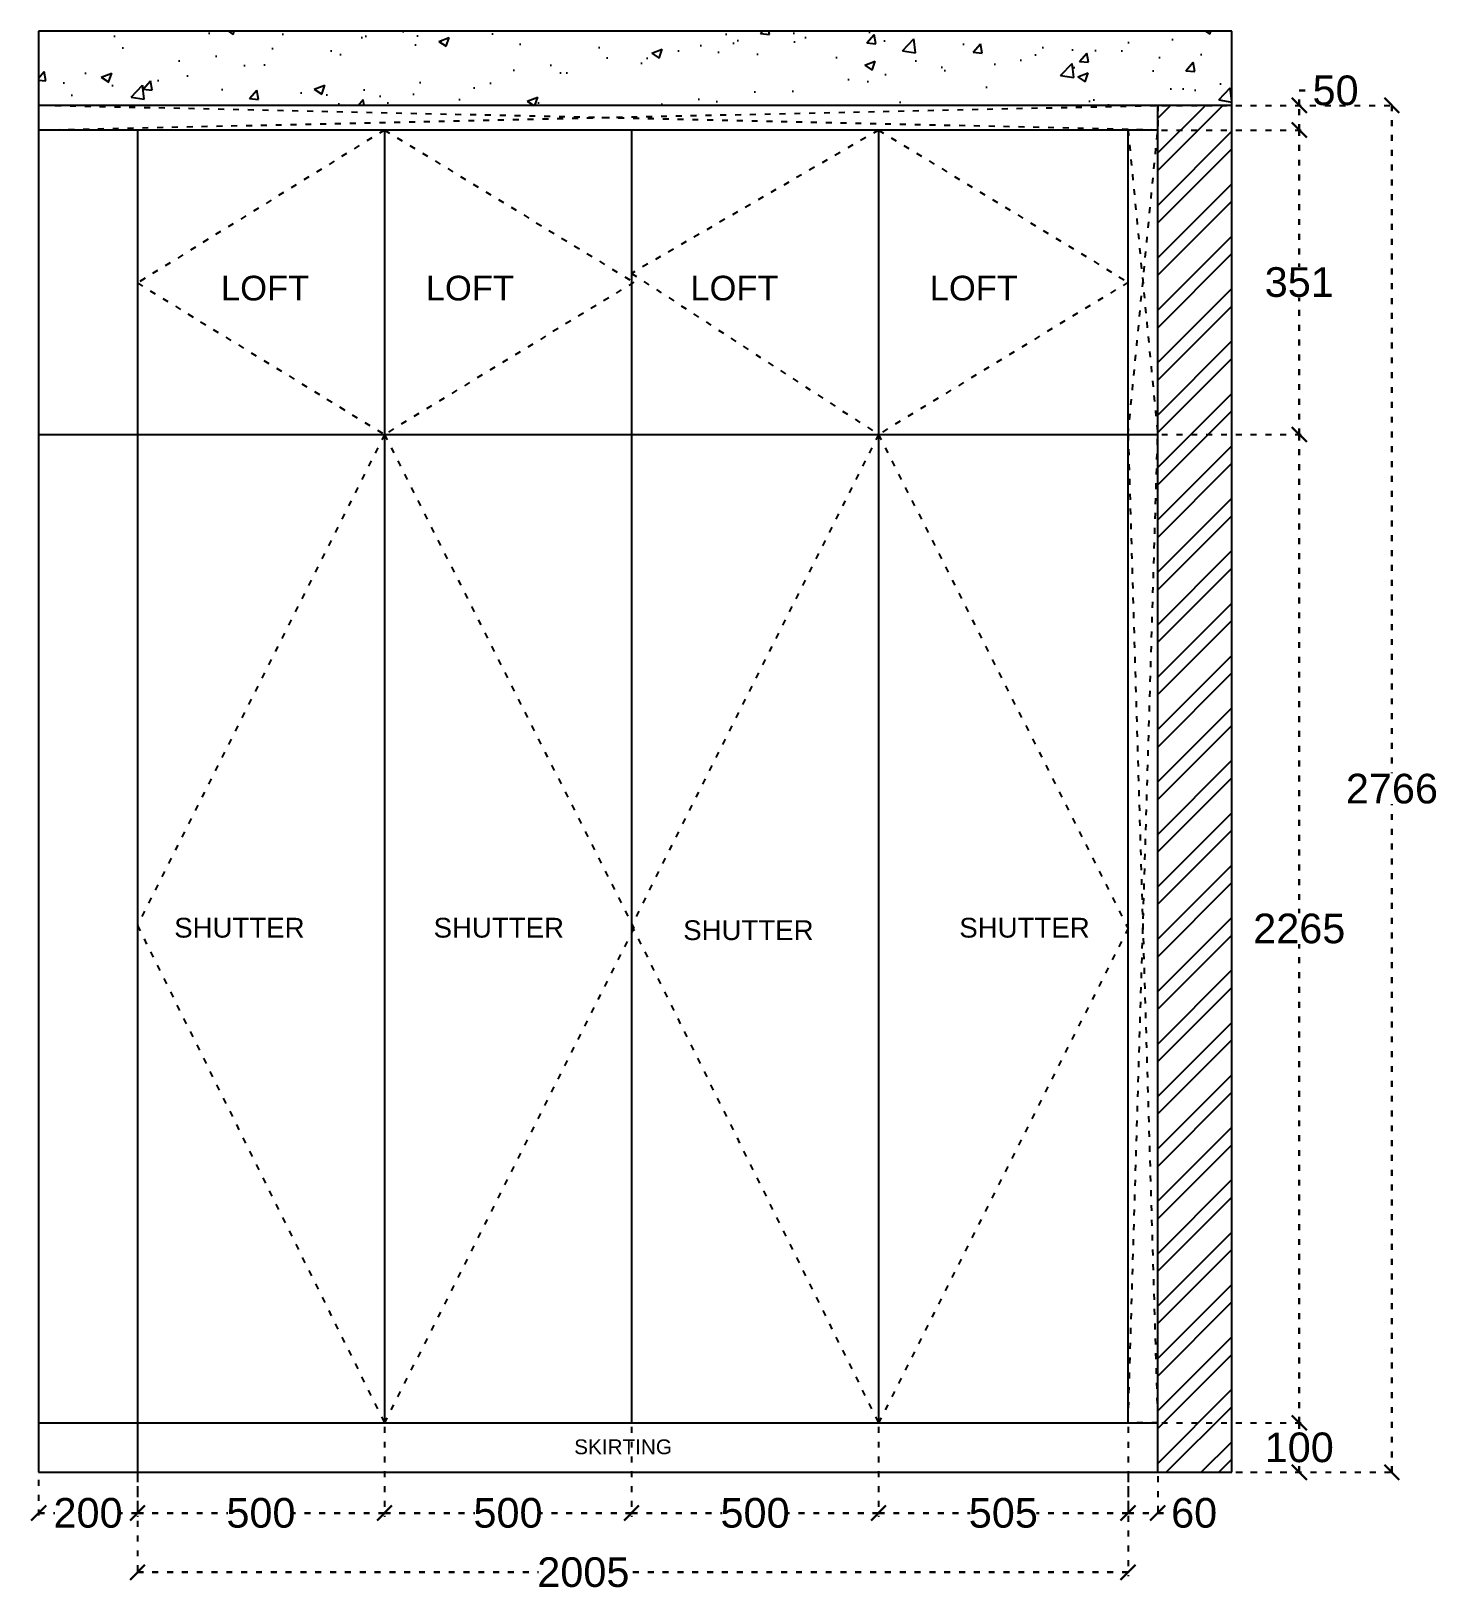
# Model space of a CAD drawing. Header units: millimetres. Extents: x 220712 to 1505573, y -354410 to 241923.
# Drawn here: x 247330 to 250175, y 114839 to 117997 of the extents above; entities that cross this region are included whole.
import ezdxf

# ---------------------------------------------------------------- set-up
doc = ezdxf.new("R2010")
doc.units = ezdxf.units.MM
doc.header["$MEASUREMENT"] = 0
doc.linetypes.add('ACAD_ISO03W100', pattern=[30, 12, -18])
doc.layers.add('Walls', color=253, linetype='Continuous')
doc.styles.get("Standard").update_dxf_attribs({"font": 'arial.ttf'})
doc.dimstyles.get("Standard").update_dxf_attribs({"dimtxt": 60, "dimasz": 30, "dimexe": 7.75, "dimexo": 8.13, "dimgap": 0.63, "dimtad": 0, "dimtih": 1, "dimtoh": 1, "dimdec": 0, "dimzin": 0, "dimtxsty": 'Standard', "dimblk": 'OBLIQUE', "dimcen": 2.25, "dimclrd": 1, "dimclre": 1, "dimclrt": 1, "dimadec": 0, "dimazin": 0, "dimtfac": 1, "dimtdec": 0, "dimtofl": 0, "dimtmove": 0, "dimatfit": 3, "dimfxl": 1, "dimtolj": 1, "dimtzin": 0, "dimlwd": 30, "dimarcsym": 0})

# ---------------------------------------------------------------- blocks, each defined once
blk = doc.blocks.new('_Oblique')
at = {"color": 0, "linetype": 'ByBlock', "lineweight": -2}
blk.add_line((-0.5, -0.5), (0.5, 0.5), dxfattribs=at)
blk = doc.blocks.new('*D290')
at = {"layer": 'Defpoints', "color": 0, "linetype": 'ACAD_ISO03W100', "transparency": 16777216}
for p in [(249550, 115181), (247545, 115081), (247545, 114878.5)]:
    blk.add_point(p, dxfattribs=at)
at = {"layer": 'Walls', "color": 1, "linetype": 'ACAD_ISO03W100', "lineweight": -2, "transparency": 16777216}
for p, q in [((249550, 115172.9), (249550, 114870.8)), ((247545, 115072.9), (247545, 114870.8))]:
    blk.add_line(p, q, dxfattribs=at)
at = {"layer": 'Walls', "color": 1, "linetype": 'ACAD_ISO03W100', "lineweight": 30, "transparency": 16777216}
for p, q in [((247545, 114878.5), (248356.5, 114878.5)), ((249550, 114878.5), (248538.5, 114878.5))]:
    blk.add_line(p, q, dxfattribs=at)
at = {"layer": 'Walls', "color": 1, "linetype": 'ACAD_ISO03W100', "lineweight": 30, "transparency": 16777216, "xscale": 30, "yscale": 30, "zscale": 30, "rotation": 180}
blk.add_blockref('_Oblique', (247545, 114878.5), dxfattribs=at)
at = {"layer": 'Walls', "color": 1, "linetype": 'ACAD_ISO03W100', "lineweight": 30, "transparency": 16777216, "xscale": 30, "yscale": 30, "zscale": 30}
blk.add_blockref('_Oblique', (249550, 114878.5), dxfattribs=at)
at = {"layer": 'Walls', "color": 1, "linetype": 'ACAD_ISO03W100', "transparency": 16777216, "insert": (248447.5, 114878.5), "char_height": 60, "attachment_point": 5}
blk.add_mtext('\\A1;2005', dxfattribs=at)
blk = doc.blocks.new('*D296')
at = {"layer": 'Defpoints', "color": 0, "linetype": 'ACAD_ISO03W100', "transparency": 16777216}
for p in [(249550, 115081), (249610, 115081), (249610, 114998.5)]:
    blk.add_point(p, dxfattribs=at)
at = {"layer": 'Walls', "color": 1, "linetype": 'ACAD_ISO03W100', "lineweight": -2, "transparency": 16777216}
for p, q in [((249550, 115072.9), (249550, 114990.8)), ((249610, 115072.9), (249610, 114990.8))]:
    blk.add_line(p, q, dxfattribs=at)
at = {"layer": 'Walls', "color": 1, "linetype": 'ACAD_ISO03W100', "lineweight": 30, "transparency": 16777216}
for p, q in [((249550, 114998.5), (249610, 114998.5)), ((249610, 114998.5), (249640, 114998.5))]:
    blk.add_line(p, q, dxfattribs=at)
at = {"layer": 'Walls', "color": 1, "linetype": 'ACAD_ISO03W100', "lineweight": 30, "transparency": 16777216, "xscale": 30, "yscale": 30, "zscale": 30, "rotation": 180}
blk.add_blockref('_Oblique', (249550, 114998.5), dxfattribs=at)
at = {"layer": 'Walls', "color": 1, "linetype": 'ACAD_ISO03W100', "lineweight": 30, "transparency": 16777216, "xscale": 30, "yscale": 30, "zscale": 30}
blk.add_blockref('_Oblique', (249610, 114998.5), dxfattribs=at)
at = {"layer": 'Walls', "color": 1, "linetype": 'ACAD_ISO03W100', "transparency": 16777216, "insert": (249683.7, 114998.5), "char_height": 60, "attachment_point": 5}
blk.add_mtext('\\A1;60', dxfattribs=at)
blk = doc.blocks.new('*D297')
at = {"layer": 'Defpoints', "color": 0, "linetype": 'ACAD_ISO03W100', "transparency": 16777216}
for p in [(247545, 115181), (247345, 115073.5), (247545, 114998.5)]:
    blk.add_point(p, dxfattribs=at)
at = {"layer": 'Walls', "color": 1, "linetype": 'ACAD_ISO03W100', "lineweight": -2, "transparency": 16777216}
for p, q in [((247545, 115172.9), (247545, 114990.7)), ((247345, 115065.4), (247345, 114990.7))]:
    blk.add_line(p, q, dxfattribs=at)
at = {"layer": 'Walls', "color": 1, "linetype": 'ACAD_ISO03W100', "lineweight": 30, "transparency": 16777216}
for p, q in [((247345, 114998.5), (247377.7, 114998.5)), ((247545, 114998.5), (247512.3, 114998.5))]:
    blk.add_line(p, q, dxfattribs=at)
at = {"layer": 'Walls', "color": 1, "linetype": 'ACAD_ISO03W100', "lineweight": 30, "transparency": 16777216, "xscale": 30, "yscale": 30, "zscale": 30, "rotation": 180}
blk.add_blockref('_Oblique', (247345, 114998.5), dxfattribs=at)
at = {"layer": 'Walls', "color": 1, "linetype": 'ACAD_ISO03W100', "lineweight": 30, "transparency": 16777216, "xscale": 30, "yscale": 30, "zscale": 30}
blk.add_blockref('_Oblique', (247545, 114998.5), dxfattribs=at)
at = {"layer": 'Walls', "color": 1, "linetype": 'ACAD_ISO03W100', "transparency": 16777216, "insert": (247445, 114998.5), "char_height": 60, "attachment_point": 5}
blk.add_mtext('\\A1;200', dxfattribs=at)
blk = doc.blocks.new('*D295')
at = {"layer": 'Defpoints', "color": 0, "linetype": 'ACAD_ISO03W100', "transparency": 16777216}
for p in [(249610, 115181), (249896.5, 115181), (249610, 115081)]:
    blk.add_point(p, dxfattribs=at)
at = {"layer": 'Walls', "color": 1, "linetype": 'ACAD_ISO03W100', "lineweight": -2, "transparency": 16777216}
for p, q in [((249618.1, 115181), (249904.3, 115181)), ((249618.1, 115081), (249904.3, 115081))]:
    blk.add_line(p, q, dxfattribs=at)
at = {"layer": 'Walls', "color": 1, "linetype": 'ACAD_ISO03W100', "lineweight": 30, "transparency": 16777216}
for p, q in [((249896.5, 115181), (249896.5, 115162.3)), ((249896.5, 115081), (249896.5, 115099.7))]:
    blk.add_line(p, q, dxfattribs=at)
at = {"layer": 'Walls', "color": 1, "linetype": 'ACAD_ISO03W100', "lineweight": 30, "transparency": 16777216, "xscale": 30, "yscale": 30, "zscale": 30}
for p, rotation in [((249896.5, 115181), 90), ((249896.5, 115081), 270)]:
    blk.add_blockref('_Oblique', p, dxfattribs=dict(at, rotation=rotation))
at = {"layer": 'Walls', "color": 1, "linetype": 'ACAD_ISO03W100', "transparency": 16777216, "insert": (249896.5, 115131), "char_height": 60, "attachment_point": 5}
blk.add_mtext('\\A1;100', dxfattribs=at)
blk = doc.blocks.new('*D292')
at = {"layer": 'Defpoints', "color": 0, "linetype": 'ACAD_ISO03W100', "transparency": 16777216}
for p in [(249610, 117181), (249896.5, 117181), (249610, 115181)]:
    blk.add_point(p, dxfattribs=at)
at = {"layer": 'Walls', "color": 1, "linetype": 'ACAD_ISO03W100', "lineweight": -2, "transparency": 16777216}
for p, q in [((249618.1, 117181), (249904.3, 117181)), ((249618.1, 115181), (249904.3, 115181))]:
    blk.add_line(p, q, dxfattribs=at)
at = {"layer": 'Walls', "color": 1, "linetype": 'ACAD_ISO03W100', "lineweight": 30, "transparency": 16777216}
for p, q in [((249896.5, 117181), (249896.5, 116212.3)), ((249896.5, 115181), (249896.5, 116149.7))]:
    blk.add_line(p, q, dxfattribs=at)
at = {"layer": 'Walls', "color": 1, "linetype": 'ACAD_ISO03W100', "lineweight": 30, "transparency": 16777216, "xscale": 30, "yscale": 30, "zscale": 30}
for p, rotation in [((249896.5, 117181), 90), ((249896.5, 115181), 270)]:
    blk.add_blockref('_Oblique', p, dxfattribs=dict(at, rotation=rotation))
at = {"layer": 'Walls', "color": 1, "linetype": 'ACAD_ISO03W100', "transparency": 16777216, "insert": (249896.5, 116181), "char_height": 60, "attachment_point": 5}
blk.add_mtext('\\A1;2265', dxfattribs=at)
blk = doc.blocks.new('*D293')
at = {"layer": 'Defpoints', "color": 0, "linetype": 'ACAD_ISO03W100', "transparency": 16777216}
for p in [(249610, 117797), (249610, 117181), (249896.5, 117181)]:
    blk.add_point(p, dxfattribs=at)
at = {"layer": 'Walls', "color": 1, "linetype": 'ACAD_ISO03W100', "lineweight": -2, "transparency": 16777216}
for p, q in [((249618.1, 117797), (249904.3, 117797)), ((249618.1, 117181), (249904.3, 117181))]:
    blk.add_line(p, q, dxfattribs=at)
at = {"layer": 'Walls', "color": 1, "linetype": 'ACAD_ISO03W100', "lineweight": 30, "transparency": 16777216}
for p, q in [((249896.5, 117797), (249896.5, 117520.3)), ((249896.5, 117181), (249896.5, 117457.7))]:
    blk.add_line(p, q, dxfattribs=at)
at = {"layer": 'Walls', "color": 1, "linetype": 'ACAD_ISO03W100', "lineweight": 30, "transparency": 16777216, "xscale": 30, "yscale": 30, "zscale": 30}
for p, rotation in [((249896.5, 117797), 90), ((249896.5, 117181), 270)]:
    blk.add_blockref('_Oblique', p, dxfattribs=dict(at, rotation=rotation))
at = {"layer": 'Walls', "color": 1, "linetype": 'ACAD_ISO03W100', "transparency": 16777216, "insert": (249896.5, 117489), "char_height": 60, "attachment_point": 5}
blk.add_mtext('\\A1;351', dxfattribs=at)
blk = doc.blocks.new('*D294')
at = {"layer": 'Defpoints', "color": 0, "linetype": 'ACAD_ISO03W100', "transparency": 16777216}
for p in [(249610, 117847), (249896.5, 117847), (249609.8, 117797)]:
    blk.add_point(p, dxfattribs=at)
at = {"layer": 'Walls', "color": 1, "linetype": 'ACAD_ISO03W100', "lineweight": 30, "transparency": 16777216}
for p, q in [((249896.5, 117847), (249896.5, 117877)), ((249896.5, 117877), (249926.5, 117877)), ((249896.5, 117797), (249896.5, 117847))]:
    blk.add_line(p, q, dxfattribs=at)
at = {"layer": 'Walls', "color": 1, "linetype": 'ACAD_ISO03W100', "lineweight": -2, "transparency": 16777216}
for p, q in [((249618.1, 117847), (249904.3, 117847)), ((249617.9, 117797), (249904.3, 117797))]:
    blk.add_line(p, q, dxfattribs=at)
at = {"layer": 'Walls', "color": 1, "linetype": 'ACAD_ISO03W100', "lineweight": 30, "transparency": 16777216, "xscale": 30, "yscale": 30, "zscale": 30}
for p, rotation in [((249896.5, 117847), 90), ((249896.5, 117797), 270)]:
    blk.add_blockref('_Oblique', p, dxfattribs=dict(at, rotation=rotation))
at = {"layer": 'Walls', "color": 1, "linetype": 'ACAD_ISO03W100', "transparency": 16777216, "insert": (249970, 117877), "char_height": 60, "attachment_point": 5}
blk.add_mtext('\\A1;50', dxfattribs=at)
blk = doc.blocks.new('*D291')
at = {"layer": 'Defpoints', "color": 0, "linetype": 'ACAD_ISO03W100', "transparency": 16777216}
for p in [(249760, 117847), (249761.2, 115081), (250084, 115081)]:
    blk.add_point(p, dxfattribs=at)
at = {"layer": 'Walls', "color": 1, "linetype": 'ACAD_ISO03W100', "lineweight": -2, "transparency": 16777216}
for p, q in [((249768.1, 117847), (250091.8, 117847)), ((249769.3, 115081), (250091.8, 115081))]:
    blk.add_line(p, q, dxfattribs=at)
at = {"layer": 'Walls', "color": 1, "linetype": 'ACAD_ISO03W100', "lineweight": 30, "transparency": 16777216}
for p, q in [((250084, 117847), (250084, 116495.3)), ((250084, 115081), (250084, 116432.7))]:
    blk.add_line(p, q, dxfattribs=at)
at = {"layer": 'Walls', "color": 1, "linetype": 'ACAD_ISO03W100', "lineweight": 30, "transparency": 16777216, "xscale": 30, "yscale": 30, "zscale": 30}
for p, rotation in [((250084, 117847), 90), ((250084, 115081), 270)]:
    blk.add_blockref('_Oblique', p, dxfattribs=dict(at, rotation=rotation))
at = {"layer": 'Walls', "color": 1, "linetype": 'ACAD_ISO03W100', "transparency": 16777216, "insert": (250084, 116464), "char_height": 60, "attachment_point": 5}
blk.add_mtext('\\A1;2766', dxfattribs=at)
blk = doc.blocks.new('*D1134')
at = {"layer": 'Defpoints', "color": 0, "linetype": 'ACAD_ISO03W100', "transparency": 16777216}
for p in [(247545, 115181), (248045, 115181), (248045, 114998.5)]:
    blk.add_point(p, dxfattribs=at)
at = {"layer": 'Walls', "color": 1, "linetype": 'ACAD_ISO03W100', "lineweight": -2, "transparency": 16777216}
for p, q in [((247545, 115172.9), (247545, 114990.7)), ((248045, 115172.9), (248045, 114990.7))]:
    blk.add_line(p, q, dxfattribs=at)
at = {"layer": 'Walls', "color": 1, "linetype": 'ACAD_ISO03W100', "lineweight": 30, "transparency": 16777216}
for p, q in [((247545, 114998.5), (247728.2, 114998.5)), ((248045, 114998.5), (247861.8, 114998.5))]:
    blk.add_line(p, q, dxfattribs=at)
at = {"layer": 'Walls', "color": 1, "linetype": 'ACAD_ISO03W100', "lineweight": 30, "transparency": 16777216, "xscale": 30, "yscale": 30, "zscale": 30, "rotation": 180}
blk.add_blockref('_Oblique', (247545, 114998.5), dxfattribs=at)
at = {"layer": 'Walls', "color": 1, "linetype": 'ACAD_ISO03W100', "lineweight": 30, "transparency": 16777216, "xscale": 30, "yscale": 30, "zscale": 30}
blk.add_blockref('_Oblique', (248045, 114998.5), dxfattribs=at)
at = {"layer": 'Walls', "color": 1, "linetype": 'ACAD_ISO03W100', "transparency": 16777216, "insert": (247795, 114998.5), "char_height": 60, "attachment_point": 5}
blk.add_mtext('\\A1;500', dxfattribs=at)
blk = doc.blocks.new('*D1135')
at = {"layer": 'Defpoints', "color": 0, "linetype": 'ACAD_ISO03W100', "transparency": 16777216}
for p in [(248045, 115181), (248545, 115181), (248545, 114998.5)]:
    blk.add_point(p, dxfattribs=at)
at = {"layer": 'Walls', "color": 1, "linetype": 'ACAD_ISO03W100', "lineweight": -2, "transparency": 16777216}
for p, q in [((248045, 115172.9), (248045, 114990.7)), ((248545, 115172.9), (248545, 114990.7))]:
    blk.add_line(p, q, dxfattribs=at)
at = {"layer": 'Walls', "color": 1, "linetype": 'ACAD_ISO03W100', "lineweight": 30, "transparency": 16777216}
for p, q in [((248045, 114998.5), (248228.2, 114998.5)), ((248545, 114998.5), (248361.8, 114998.5))]:
    blk.add_line(p, q, dxfattribs=at)
at = {"layer": 'Walls', "color": 1, "linetype": 'ACAD_ISO03W100', "lineweight": 30, "transparency": 16777216, "xscale": 30, "yscale": 30, "zscale": 30, "rotation": 180}
blk.add_blockref('_Oblique', (248045, 114998.5), dxfattribs=at)
at = {"layer": 'Walls', "color": 1, "linetype": 'ACAD_ISO03W100', "lineweight": 30, "transparency": 16777216, "xscale": 30, "yscale": 30, "zscale": 30}
blk.add_blockref('_Oblique', (248545, 114998.5), dxfattribs=at)
at = {"layer": 'Walls', "color": 1, "linetype": 'ACAD_ISO03W100', "transparency": 16777216, "insert": (248295, 114998.5), "char_height": 60, "attachment_point": 5}
blk.add_mtext('\\A1;500', dxfattribs=at)
blk = doc.blocks.new('*D1136')
at = {"layer": 'Defpoints', "color": 0, "linetype": 'ACAD_ISO03W100', "transparency": 16777216}
for p in [(248545, 115181), (249045, 115181), (249045, 114998.5)]:
    blk.add_point(p, dxfattribs=at)
at = {"layer": 'Walls', "color": 1, "linetype": 'ACAD_ISO03W100', "lineweight": -2, "transparency": 16777216}
for p, q in [((248545, 115172.9), (248545, 114990.7)), ((249045, 115172.9), (249045, 114990.7))]:
    blk.add_line(p, q, dxfattribs=at)
at = {"layer": 'Walls', "color": 1, "linetype": 'ACAD_ISO03W100', "lineweight": 30, "transparency": 16777216}
for p, q in [((248545, 114998.5), (248728.2, 114998.5)), ((249045, 114998.5), (248861.8, 114998.5))]:
    blk.add_line(p, q, dxfattribs=at)
at = {"layer": 'Walls', "color": 1, "linetype": 'ACAD_ISO03W100', "lineweight": 30, "transparency": 16777216, "xscale": 30, "yscale": 30, "zscale": 30, "rotation": 180}
blk.add_blockref('_Oblique', (248545, 114998.5), dxfattribs=at)
at = {"layer": 'Walls', "color": 1, "linetype": 'ACAD_ISO03W100', "lineweight": 30, "transparency": 16777216, "xscale": 30, "yscale": 30, "zscale": 30}
blk.add_blockref('_Oblique', (249045, 114998.5), dxfattribs=at)
at = {"layer": 'Walls', "color": 1, "linetype": 'ACAD_ISO03W100', "transparency": 16777216, "insert": (248795, 114998.5), "char_height": 60, "attachment_point": 5}
blk.add_mtext('\\A1;500', dxfattribs=at)
blk = doc.blocks.new('*D1137')
at = {"layer": 'Defpoints', "color": 0, "linetype": 'ACAD_ISO03W100', "transparency": 16777216}
for p in [(249045, 115181), (249550, 115180.9), (249550, 114998.5)]:
    blk.add_point(p, dxfattribs=at)
at = {"layer": 'Walls', "color": 1, "linetype": 'ACAD_ISO03W100', "lineweight": -2, "transparency": 16777216}
for p, q in [((249045, 115172.9), (249045, 114990.7)), ((249550, 115172.7), (249550, 114990.7))]:
    blk.add_line(p, q, dxfattribs=at)
at = {"layer": 'Walls', "color": 1, "linetype": 'ACAD_ISO03W100', "lineweight": 30, "transparency": 16777216}
for p, q in [((249045, 114998.5), (249230.4, 114998.5)), ((249550, 114998.5), (249364.6, 114998.5))]:
    blk.add_line(p, q, dxfattribs=at)
at = {"layer": 'Walls', "color": 1, "linetype": 'ACAD_ISO03W100', "lineweight": 30, "transparency": 16777216, "xscale": 30, "yscale": 30, "zscale": 30, "rotation": 180}
blk.add_blockref('_Oblique', (249045, 114998.5), dxfattribs=at)
at = {"layer": 'Walls', "color": 1, "linetype": 'ACAD_ISO03W100', "lineweight": 30, "transparency": 16777216, "xscale": 30, "yscale": 30, "zscale": 30}
blk.add_blockref('_Oblique', (249550, 114998.5), dxfattribs=at)
at = {"layer": 'Walls', "color": 1, "linetype": 'ACAD_ISO03W100', "transparency": 16777216, "insert": (249297.5, 114998.5), "char_height": 60, "attachment_point": 5}
blk.add_mtext('\\A1;505', dxfattribs=at)

msp = doc.modelspace()

# ---------------------------------------------------------------- hatches: boundary and pattern name
at = {"layer": 'Walls', "linetype": 'ACAD_ISO03W100', "true_color": 0xc7c8ca}
h = msp.add_hatch(dxfattribs=at)
h.set_pattern_fill('AR-CONC', color=9, scale=30)
h.set_pattern_definition([(50, (-3799, 0), (215.17805, -18.82564), [22.5, -247.5]), (355, (-3799, 0), (-41.6254, 225.65764), [18, -198]), (100.451444, (-3781.07, -1.57), (173.55265, 206.832), [19.12206, -210.34263]), (46.1842, (-3799, 60), (320.1724, -49.65578), [33.75, -371.25]), (96.63564, (-3772.32, 55.86), (280.3986, 292.23558), [28.6831, -315.51413]), (351.18416, (-3799, 60), (280.3986, 292.23558), [27, -297]), (21, (-3769, 45), (179.07212, -120.78567), [22.5, -247.5]), (326, (-3769, 45), (72.9946, 217.54501), [18, -198]), (71.451445, (-3754.08, 34.93), (252.06671, 96.75935), [19.12206, -210.34263]), (37.5, (-3799, 0), (3.647957, 99.868156), [0, -195.6, 0, -201, 0, -198.75]), (7.5, (-3799, 0), (78.92086, 118.323514), [0, -114.6, 0, -191.1, 0, -75.75]), (327.5, (-3865.9, 0), (160.14673, -6.766462), [0, -75, 0, -234, 0, -310.5]), (317.5, (-3895.9, 0), (174.95585, 30.031495), [0, -97.5, 0, -155.4, 0, -220.5])])
h.paths.add_polyline_path([(249760, 117847), (249760, 117997), (247345, 117997), (247345, 117847)])
h = msp.add_hatch(dxfattribs=at)
h.set_pattern_fill('ANSI32', color=9, scale=200)
h.set_pattern_definition([(45, (-3799, 0), (-53.033009, 53.033009), []), (45, (-3763.645, 0), (-53.033009, 53.033009), [])])
h.paths.add_polyline_path([(249760, 117847), (249610, 117847), (249610, 115081), (249760, 115081)])

# ---------------------------------------------------------------- linework, layer by layer
at = {"layer": 'Walls', "color": 18, "true_color": 0x000000}
for p, q in [((247345, 117997), (247345, 115081)), ((249760, 117997), (247345, 117997)), ((249760, 115081), (249760, 117997)), ((249760, 117847), (247345, 117847)), ((249610, 115081), (249610, 117847)), ((249610, 117797), (247345, 117797)), ((247545, 117797), (247545, 115081)), ((248045, 117797), (248045, 115181)), ((248545, 117797), (248545, 115181)), ((249045, 117797), (249045, 115181)), ((249550, 115181), (249550, 117797)), ((247345, 117181), (249610, 117181)), ((247345, 115181), (249610, 115181)), ((247345, 115081), (249760, 115081))]:
    msp.add_line(p, q, dxfattribs=at)
at = {"layer": 'Walls', "color": 240, "linetype": 'ACAD_ISO03W100', "true_color": 0xed1f24}
for points in [[(247345, 117797), (249610, 117847), (249610, 117797), (247345, 117847)], [(249550, 117181), (249610, 117797), (249550, 117797), (249610, 117181)], [(249550, 117181), (249610, 115181), (249550, 115181), (249610, 117181)], [(249550, 115181), (249610, 115181)]]:
    msp.add_lwpolyline(points, dxfattribs=at)
at = {"layer": 'Walls', "color": 9, "linetype": 'ACAD_ISO03W100', "true_color": 0xc7c8ca}
for points in [[(248045, 117797), (247545, 117487.5), (248045, 117181)], [(248045, 117797), (248550, 117489), (248045, 117181)], [(249045, 117797), (248545, 117507), (249045, 117181)], [(249045, 117797), (249550, 117489), (249045, 117181)], [(249609.8, 117797), (249609.8, 117181)], [(248045, 117181), (247545, 116187.5), (248045, 115181)], [(248045, 117181), (248550, 116182), (248045, 115181)], [(249045, 117181), (248545, 116187.5), (249045, 115181)], [(249045, 117181), (249550, 116182), (249045, 115181)]]:
    msp.add_lwpolyline(points, dxfattribs=at)

# ---------------------------------------------------------------- texts
at = {"color": 7, "attachment_point": 1}
for s, insert, char_height in [('\\pxqc;LOFT', (247572, 117502.2), 50), ('\\pxqc;LOFT', (247986.5, 117502.2), 50), ('\\pxqc;LOFT', (248522, 117502.2), 50), ('\\pxqc;LOFT', (249006.5, 117502.2), 50), ('\\pxqc;SHUTTER', (247520, 116202.9), 40), ('\\pxqc;SHUTTER', (248045, 116202.9), 40), ('\\pxqc;SHUTTER', (248550.2, 116197.9), 40), ('\\pxqc;SHUTTER', (249109, 116202.9), 40)]:
    msp.add_mtext_dynamic_manual_height_columns(s, width=462.73, gutter_width=1213, heights=[0], dxfattribs=dict(at, insert=insert, char_height=char_height))
at = {"color": 18, "true_color": 0x000000, "insert": (248429, 115147.5), "char_height": 30, "attachment_point": 1}
msp.add_mtext_dynamic_manual_height_columns('SKIRTING', width=2764.543, gutter_width=1, heights=[238.1], dxfattribs=at)

# ---------------------------------------------------------------- dimensions: what is measured, and where the dimension line sits
at = {"layer": 'Walls', "color": 9, "linetype": 'ACAD_ISO03W100', "true_color": 0xc7c8ca}
for base, p1, p2, picture, middle in [((249896.5, 117847), (249609.8, 117797), (249610, 117847), '*D294', (249970, 117877)), ((250084, 115081), (249760, 117847), (249761.2, 115081), '*D291', (250084, 116464)), ((249896.5, 115181), (249610, 115081), (249610, 115181), '*D295', (249896.5, 115131))]:
    dim = msp.add_linear_dim(base=base, p1=p1, p2=p2, angle=90, dimstyle='Standard', dxfattribs=at)
    dim.commit()
    dim.dimension.update_dxf_attribs({"geometry": picture, "text_midpoint": middle})
for p1, text, picture, middle in [((249610, 117797), '351', '*D293', (249896.5, 117489)), ((249610, 115181), '2265', '*D292', (249896.5, 116181))]:
    dim = msp.add_linear_dim(base=(249896.5, 117181), p1=p1, p2=(249610, 117181), angle=90, text=text, dimstyle='Standard', dxfattribs=at)
    dim.commit()
    dim.dimension.update_dxf_attribs({"geometry": picture, "text_midpoint": middle})
for base, p1, p2, picture, middle in [((247545, 114998.5), (247345, 115073.5), (247545, 115181), '*D297', (247445, 114998.5)), ((248045, 114998.5), (247545, 115181), (248045, 115181), '*D1134', (247795, 114998.5)), ((248545, 114998.5), (248045, 115181), (248545, 115181), '*D1135', (248295, 114998.5)), ((249045, 114998.5), (248545, 115181), (249045, 115181), '*D1136', (248795, 114998.5)), ((249550, 114998.5), (249045, 115181), (249550, 115180.9), '*D1137', (249297.5, 114998.5)), ((249610, 114998.5), (249550, 115081), (249610, 115081), '*D296', (249683.7, 114998.5))]:
    dim = msp.add_linear_dim(base=base, p1=p1, p2=p2, dimstyle='Standard', dxfattribs=at)
    dim.commit()
    dim.dimension.update_dxf_attribs({"geometry": picture, "text_midpoint": middle})
at = {"layer": 'Walls', "color": 18, "linetype": 'ACAD_ISO03W100', "true_color": 0x000000}
dim = msp.add_linear_dim(base=(247545, 114878.5), p1=(249550, 115181), p2=(247545, 115081), dimstyle='Standard', dxfattribs=at)
dim.commit()
dim.dimension.update_dxf_attribs({"geometry": '*D290', "text_midpoint": (248447.5, 114878.5), "dimtype": 160})

doc.saveas('drawing.dxf')
